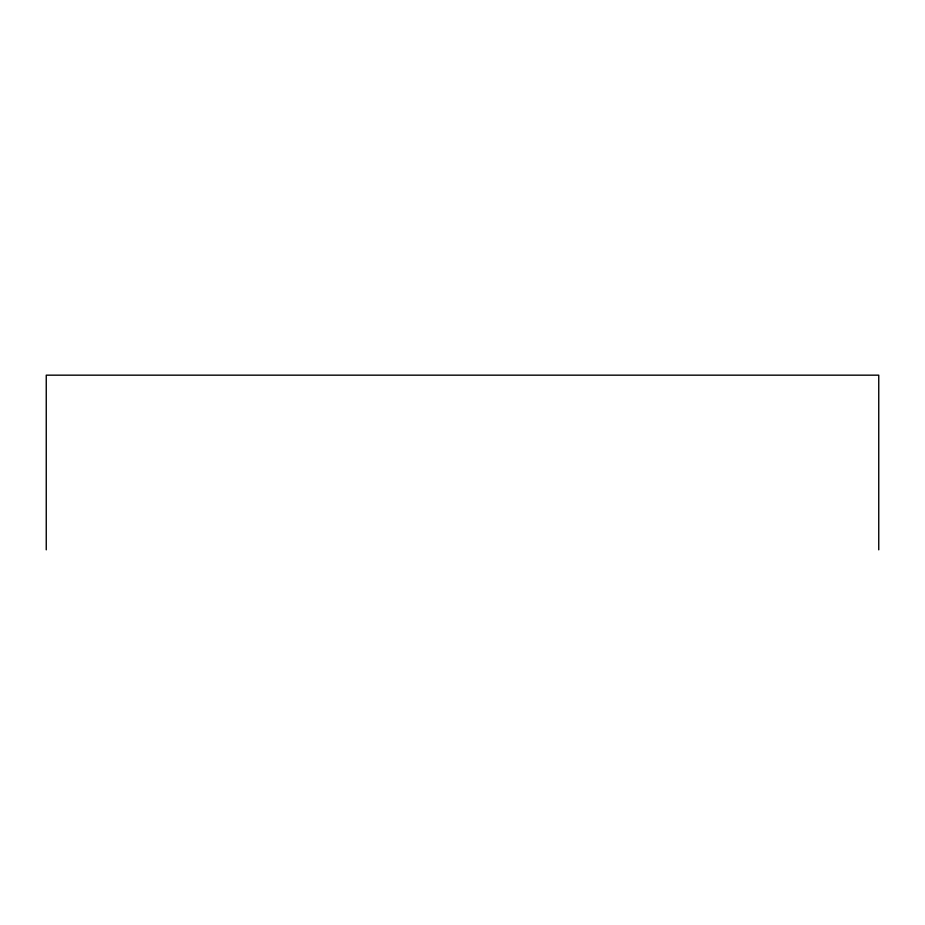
<?xml version="1.0" encoding="UTF-8"?>
<svg xmlns="http://www.w3.org/2000/svg" width="925" height="925" viewBox="0 0 925 925"><rect width="100%" height="100%" fill="white"/><g stroke="black" fill="none" stroke-linecap="round" stroke-linejoin="round"><path stroke-width="1.39" d="M878.75 549.832L878.75 375.168L46.25 375.168L46.25 549.832"/></g></svg>
